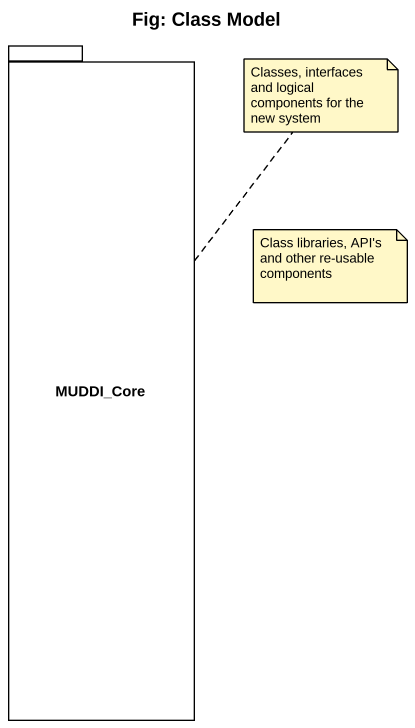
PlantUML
@startuml
title Fig: Class Model
package MUDDI_Core {
}
note top of MUDDI_Core : Classes, interfaces and logical components for the new system
note as N2
  Class libraries, API's and other re-usable components
end note
@enduml
